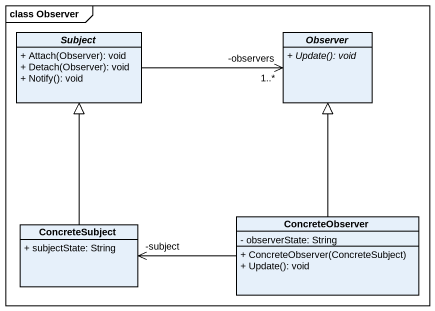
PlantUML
@startuml
mainframe class Observer
hide circle
hide empty members
skinparam classAttributeIconSize 0
abstract class Subject {
  + Attach(Observer): void
  + Detach(Observer): void
  + Notify(): void
}
abstract class Observer {
  {abstract} + Update(): void
}
class ConcreteSubject {
  + subjectState: String
}
class ConcreteObserver {
  - observerState: String
  + ConcreteObserver(ConcreteSubject)
  + Update(): void
}
Subject -right-> "-observers\n1..*" Observer
ConcreteSubject -up-|> Subject
ConcreteObserver -up-|> Observer
ConcreteObserver -left-> "-subject" ConcreteSubject
@enduml
